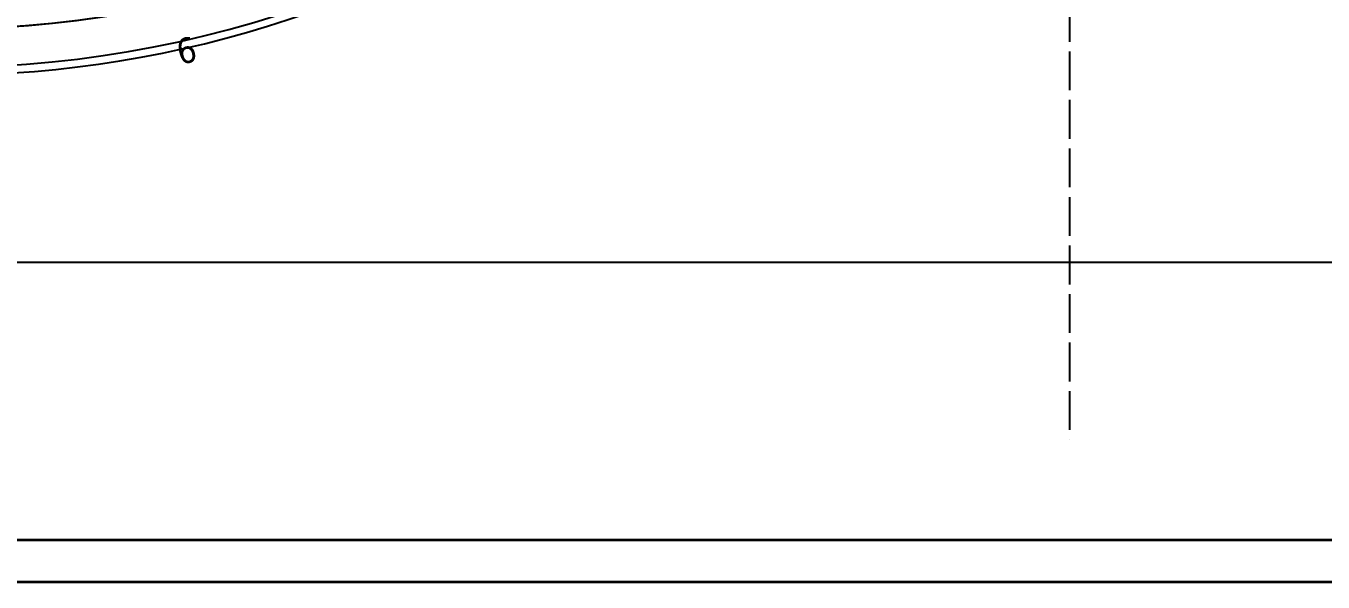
# Model space of a CAD drawing. Header units: millimetres. Extents: x 0 to 118900, y 0 to 84100.
# Drawn here: x 56137 to 71427, y 0 to 6562 of the extents above; entities that cross this region are included whole.
import ezdxf

# ---------------------------------------------------------------- set-up
doc = ezdxf.new("R2010")
doc.units = ezdxf.units.MM
doc.header["$LTSCALE"] = 100
doc.linetypes.add('DASHED', pattern=[0.2067, 0.1654, -0.0413])
doc.layers.get('0').update_dxf_attribs({"lineweight": 18})
for name, color, linetype, lineweight, true_color in [('4003-AREA-04.1_A-Areas', 7, 'DASHED', 25, 0xcccc00), ('4003-AREA-04.1_F-Foundation', 7, 'Continuous', 25, 0xadadad), ('4003-AREA-04.1_P-Trace', 5, 'Continuous', 25, 0x0000ff)]:
    doc.layers.add(name, color=color, linetype=linetype, lineweight=lineweight, true_color=true_color)
for name, color, linetype, lineweight in [('Border', 7, 'Continuous', 35), ('Symbol', 7, 'Continuous', 18), ('Visible', 7, 'Continuous', 25)]:
    doc.layers.add(name, color=color, linetype=linetype, lineweight=lineweight)
doc.styles.add('Text Style176', font='tahoma.ttf')

# ---------------------------------------------------------------- blocks, each defined once
blk = doc.blocks.new('Borders Bigadan Border')
at = {"layer": 'Border'}
for p, q in [((20, 5), (1184, 5)), ((1189, 0), (0, 0))]:
    blk.add_line(p, q, dxfattribs=at)

msp = doc.modelspace()

# ---------------------------------------------------------------- linework, layer by layer
at = {"layer": '4003-AREA-04.1_A-Areas', "ltscale": 27.703241}
msp.add_line((68437.91, 32029.59), (68437.91, 1680.41), dxfattribs=at)
at = {"layer": '4003-AREA-04.1_F-Foundation'}
msp.add_circle((55187.91, 18779.59), 12250, dxfattribs=at)
at = {"layer": '4003-AREA-04.1_P-Trace'}
msp.add_line((4979.31, 3774.36), (92860.74, 3774.36), dxfattribs=at)
at = {"layer": 'Visible'}
for radius, start, end in [(12796, 225.675698, 85.418923), (12250, 248.674309, 61.10467), (12704, 225.67814, 314.792537)]:
    msp.add_arc((55187.91, 18779.59), radius, start, end, dxfattribs=at)

# ---------------------------------------------------------------- block references
at = {"xscale": 100, "yscale": 100, "zscale": 100}
msp.add_blockref('Borders Bigadan Border', (0, 0), dxfattribs=at)

# ---------------------------------------------------------------- texts
at = {"layer": 'Symbol', "color": 7, "insert": (58104.25, 6450.38), "char_height": 300, "attachment_point": 7, "rotation": 192.859833, "style": 'Text Style176'}
msp.add_mtext('9', dxfattribs=at)

doc.saveas('drawing.dxf')
